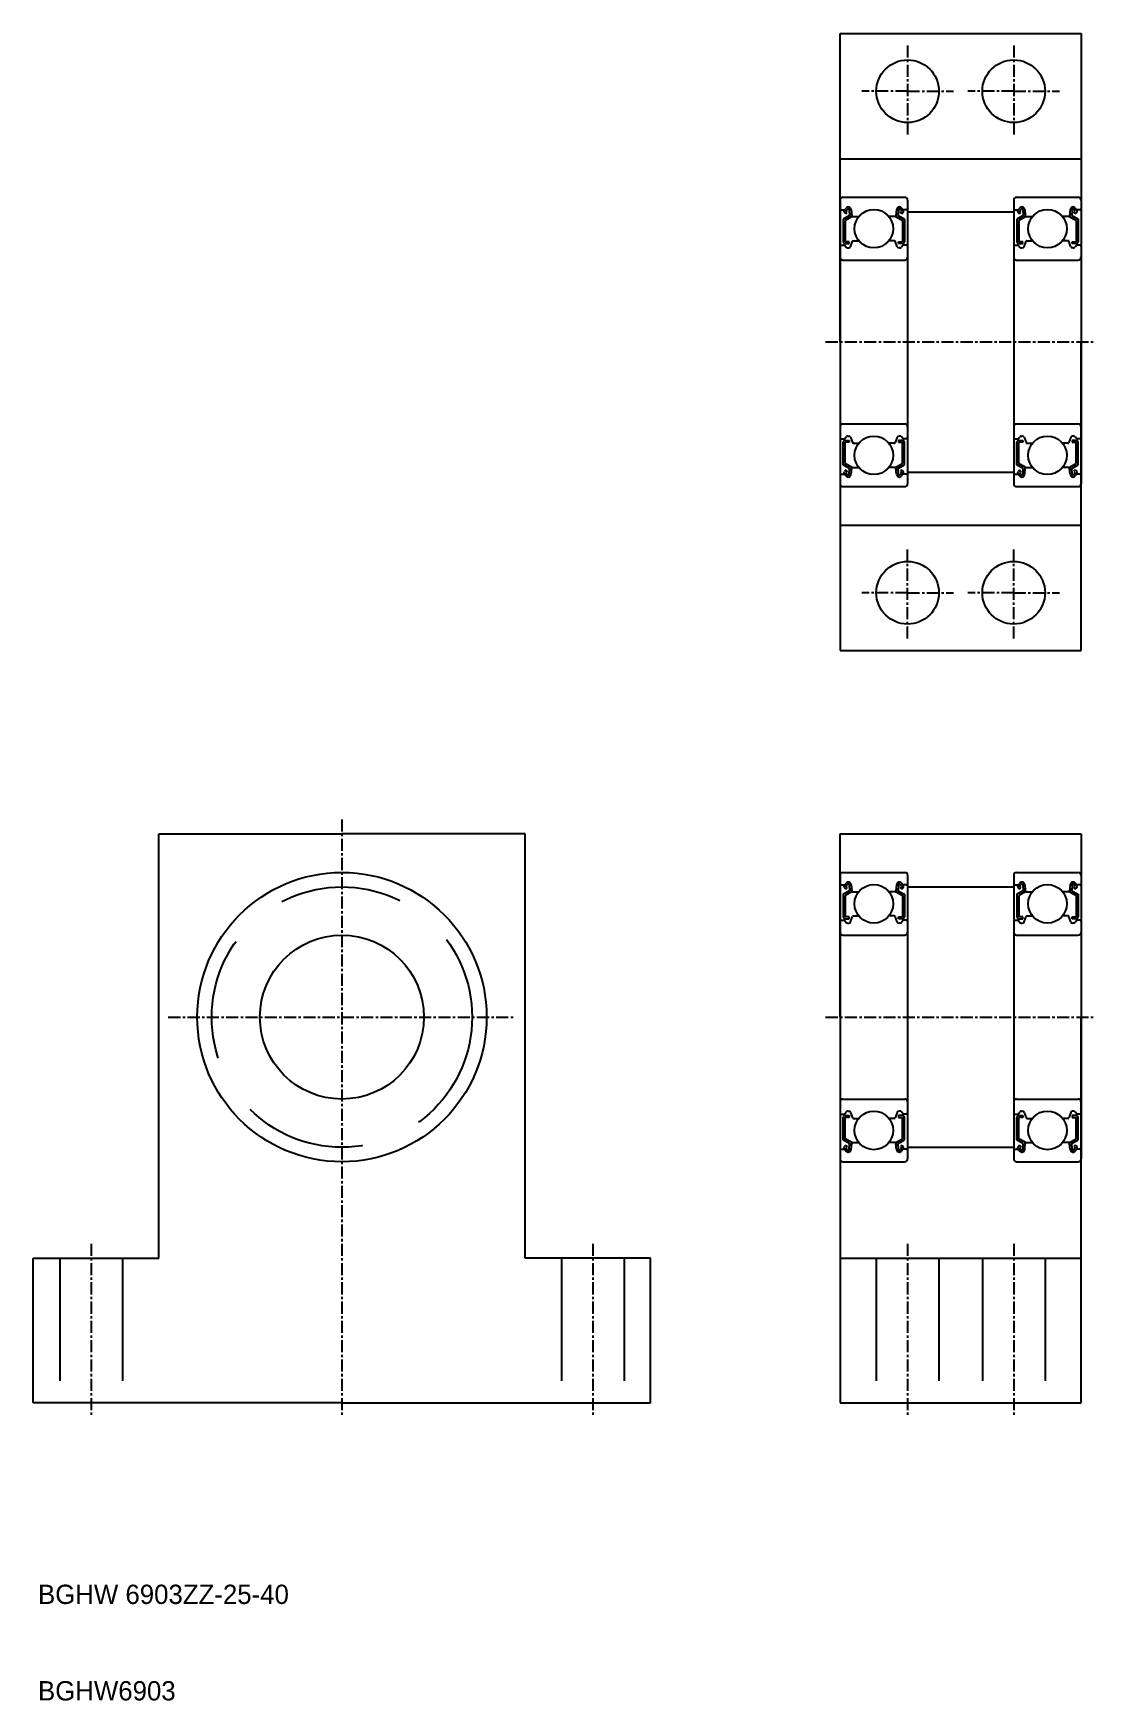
# Model space of a CAD drawing. Extents: x 156 to 266, y 57 to 230.
import ezdxf

# ---------------------------------------------------------------- set-up
doc = ezdxf.new("R2010")
doc.units = 0
doc.linetypes.add('CENTER', pattern=[2, 1.25, -0.25, 0.25, -0.25])
doc.linetypes.add('DASHED', pattern=[19.05, 12.7, -6.35])
doc.layers.get('0').update_dxf_attribs({"linetype": 'CONTINUOUS'})
doc.layers.add('CENTER', color=1, linetype='CENTER')

msp = doc.modelspace()

# ---------------------------------------------------------------- linework, layer by layer
for p, q in [((239.93, 197.66), (239.93, 229.66)), ((239.93, 229.66), (264.93, 229.66)), ((264.93, 229.66), (264.93, 197.66)), ((239.93, 216.66), (264.93, 216.66)), ((240.23, 212.66), (246.63, 212.66)), ((258.23, 212.66), (264.63, 212.66)), ((239.93, 212.36), (239.93, 182.96)), ((240.03, 211.36), (240.39, 211.36)), ((240.38, 211.35), (240.55, 211.55)), ((240.53, 210.94), (240.39, 211.08)), ((240.53, 211.22), (240.7, 211.42)), ((240.67, 211.08), (240.53, 211.22)), ((240.53, 210.94), (240.67, 211.08)), ((240.88, 211.36), (240.91, 210.76)), ((241.08, 211.39), (241.13, 210.75)), ((241.11, 211.01), (241.11, 210.65)), ((245.78, 211.39), (245.72, 210.75)), ((245.75, 211.01), (245.75, 210.65)), ((245.98, 211.36), (245.95, 210.76)), ((246.32, 211.22), (246.15, 211.42)), ((246.18, 211.08), (246.32, 211.22)), ((246.32, 210.94), (246.18, 211.08)), ((246.48, 211.35), (246.31, 211.55)), ((246.32, 210.94), (246.47, 211.08)), ((246.83, 211.36), (246.47, 211.36)), ((246.93, 212.36), (246.93, 182.96)), ((257.93, 212.36), (257.93, 182.96)), ((258.03, 211.36), (258.39, 211.36)), ((258.38, 211.35), (258.55, 211.55)), ((258.53, 210.94), (258.39, 211.08)), ((258.53, 211.22), (258.7, 211.42)), ((258.67, 211.08), (258.53, 211.22)), ((258.53, 210.94), (258.67, 211.08)), ((258.88, 211.36), (258.91, 210.76)), ((259.08, 211.39), (259.13, 210.75)), ((259.11, 211.01), (259.11, 210.65)), ((263.78, 211.39), (263.72, 210.75)), ((263.75, 211.01), (263.75, 210.65)), ((263.98, 211.36), (263.95, 210.76)), ((264.32, 211.22), (264.15, 211.42)), ((264.18, 211.08), (264.32, 211.22)), ((264.32, 210.94), (264.18, 211.08)), ((264.48, 211.35), (264.31, 211.55)), ((264.32, 210.94), (264.47, 211.08)), ((264.83, 211.36), (264.47, 211.36)), ((264.93, 212.36), (264.93, 182.96)), ((240.91, 210.76), (240.26, 210.39)), ((240.26, 210.39), (240.26, 208.06)), ((241.11, 210.65), (240.46, 210.27)), ((240.46, 210.27), (240.46, 208.06)), ((241.23, 210.66), (241.87, 210.66)), ((245.62, 210.66), (244.99, 210.66)), ((245.75, 210.65), (246.4, 210.27)), ((245.95, 210.76), (246.6, 210.39)), ((246.4, 210.27), (246.4, 208.06)), ((246.6, 210.39), (246.6, 208.06)), ((258.91, 210.76), (258.26, 210.39)), ((258.26, 210.39), (258.26, 208.06)), ((259.11, 210.65), (258.46, 210.27)), ((258.46, 210.27), (258.46, 208.06)), ((259.23, 210.66), (259.87, 210.66)), ((263.62, 210.66), (262.99, 210.66)), ((263.75, 210.65), (264.4, 210.27)), ((263.95, 210.76), (264.6, 210.39)), ((264.4, 210.27), (264.4, 208.06)), ((264.6, 210.39), (264.6, 208.06)), ((240.03, 207.71), (240.38, 207.71)), ((240.38, 207.71), (240.57, 207.48)), ((240.86, 208.06), (240.46, 208.06)), ((240.46, 207.86), (240.86, 207.86)), ((240.86, 207.86), (240.86, 208.06)), ((241.01, 207.54), (241.21, 208.1)), ((241.3, 208.16), (241.87, 208.16)), ((245.55, 208.16), (244.99, 208.16)), ((245.85, 207.54), (245.65, 208.1)), ((246, 207.86), (246, 208.06)), ((246, 208.06), (246.4, 208.06)), ((246.4, 207.86), (246, 207.86)), ((246.48, 207.71), (246.29, 207.48)), ((246.83, 207.71), (246.48, 207.71)), ((258.03, 207.71), (258.38, 207.71)), ((258.38, 207.71), (258.57, 207.48)), ((258.86, 208.06), (258.46, 208.06)), ((258.46, 207.86), (258.86, 207.86)), ((258.86, 207.86), (258.86, 208.06)), ((259.01, 207.54), (259.21, 208.1)), ((259.3, 208.16), (259.87, 208.16)), ((263.55, 208.16), (262.99, 208.16)), ((263.85, 207.54), (263.65, 208.1)), ((264, 207.86), (264, 208.06)), ((264, 208.06), (264.4, 208.06)), ((264.4, 207.86), (264, 207.86)), ((264.48, 207.71), (264.29, 207.48)), ((264.83, 207.71), (264.48, 207.71)), ((240.23, 206.16), (246.63, 206.16)), ((240.72, 207.41), (240.82, 207.41)), ((246.13, 207.41), (246.04, 207.41)), ((258.23, 206.16), (264.63, 206.16)), ((258.72, 207.41), (258.82, 207.41)), ((264.13, 207.41), (264.04, 207.41)), ((239.93, 197.66), (239.93, 165.66)), ((264.93, 165.66), (264.93, 197.66)), ((240.23, 189.16), (246.63, 189.16)), ((258.23, 189.16), (264.63, 189.16)), ((240.03, 187.61), (240.38, 187.61)), ((240.26, 184.94), (240.26, 187.26)), ((240.38, 187.61), (240.57, 187.84)), ((240.46, 187.46), (240.86, 187.46)), ((240.46, 185.05), (240.46, 187.26)), ((240.86, 187.26), (240.46, 187.26)), ((240.72, 187.91), (240.82, 187.91)), ((240.86, 187.46), (240.86, 187.26)), ((241.01, 187.78), (241.21, 187.23)), ((241.3, 187.16), (241.87, 187.16)), ((245.55, 187.16), (244.99, 187.16)), ((245.85, 187.78), (245.65, 187.23)), ((246, 187.46), (246, 187.26)), ((246.4, 187.46), (246, 187.46)), ((246, 187.26), (246.4, 187.26)), ((246.13, 187.91), (246.04, 187.91)), ((246.48, 187.61), (246.29, 187.84)), ((246.4, 185.05), (246.4, 187.26)), ((246.83, 187.61), (246.48, 187.61)), ((246.6, 184.94), (246.6, 187.26)), ((258.03, 187.61), (258.38, 187.61)), ((258.26, 184.94), (258.26, 187.26)), ((258.38, 187.61), (258.57, 187.84)), ((258.46, 187.46), (258.86, 187.46)), ((258.46, 185.05), (258.46, 187.26)), ((258.86, 187.26), (258.46, 187.26)), ((258.72, 187.91), (258.82, 187.91)), ((258.86, 187.46), (258.86, 187.26)), ((259.01, 187.78), (259.21, 187.23)), ((259.3, 187.16), (259.87, 187.16)), ((263.55, 187.16), (262.99, 187.16)), ((263.85, 187.78), (263.65, 187.23)), ((264, 187.46), (264, 187.26)), ((264.4, 187.46), (264, 187.46)), ((264, 187.26), (264.4, 187.26)), ((264.13, 187.91), (264.04, 187.91)), ((264.48, 187.61), (264.29, 187.84)), ((264.4, 185.05), (264.4, 187.26)), ((264.83, 187.61), (264.48, 187.61)), ((264.6, 184.94), (264.6, 187.26)), ((241.11, 184.68), (240.46, 185.05)), ((245.75, 184.68), (246.4, 185.05)), ((259.11, 184.68), (258.46, 185.05)), ((263.75, 184.68), (264.4, 185.05)), ((240.03, 183.96), (240.39, 183.96)), ((240.91, 184.56), (240.26, 184.94)), ((240.38, 183.98), (240.55, 183.77)), ((240.53, 184.39), (240.39, 184.25)), ((240.53, 184.39), (240.67, 184.24)), ((240.67, 184.24), (240.53, 184.1)), ((240.53, 184.1), (240.7, 183.9)), ((240.88, 183.96), (240.91, 184.56)), ((241.08, 183.94), (241.13, 184.57)), ((241.11, 184.32), (241.11, 184.68)), ((241.23, 184.66), (241.87, 184.66)), ((241.39, 184.66), (241.39, 184.66)), ((241.55, 184.66), (241.55, 184.66)), ((245.62, 184.66), (244.99, 184.66)), ((245.78, 183.94), (245.72, 184.57)), ((245.75, 184.32), (245.75, 184.68)), ((245.95, 184.56), (246.6, 184.94)), ((245.98, 183.96), (245.95, 184.56)), ((246.32, 184.1), (246.15, 183.9)), ((246.32, 184.39), (246.18, 184.24)), ((246.18, 184.24), (246.32, 184.1)), ((246.48, 183.98), (246.31, 183.77)), ((246.32, 184.39), (246.47, 184.25)), ((246.83, 183.96), (246.47, 183.96)), ((258.03, 183.96), (258.39, 183.96)), ((258.91, 184.56), (258.26, 184.94)), ((258.38, 183.98), (258.55, 183.77)), ((258.53, 184.39), (258.39, 184.25)), ((258.53, 184.39), (258.67, 184.24)), ((258.67, 184.24), (258.53, 184.1)), ((258.53, 184.1), (258.7, 183.9)), ((258.88, 183.96), (258.91, 184.56)), ((259.08, 183.94), (259.13, 184.57)), ((259.11, 184.32), (259.11, 184.68)), ((259.23, 184.66), (259.87, 184.66)), ((259.39, 184.66), (259.39, 184.66)), ((259.55, 184.66), (259.55, 184.66)), ((263.62, 184.66), (262.99, 184.66)), ((263.78, 183.94), (263.72, 184.57)), ((263.75, 184.32), (263.75, 184.68)), ((263.95, 184.56), (264.6, 184.94)), ((263.98, 183.96), (263.95, 184.56)), ((264.32, 184.1), (264.15, 183.9)), ((264.32, 184.39), (264.18, 184.24)), ((264.18, 184.24), (264.32, 184.1)), ((264.48, 183.98), (264.31, 183.77)), ((264.32, 184.39), (264.47, 184.25)), ((264.83, 183.96), (264.47, 183.96)), ((240.23, 182.66), (246.63, 182.66)), ((258.23, 182.66), (264.63, 182.66)), ((239.93, 178.66), (264.93, 178.66)), ((239.93, 165.66), (264.93, 165.66)), ((169.28, 102.66), (169.28, 146.66)), ((169.28, 146.66), (188.28, 146.66)), ((207.28, 146.66), (188.28, 146.66)), ((207.28, 102.66), (207.28, 146.66)), ((239.93, 127.66), (239.93, 146.66)), ((239.93, 146.66), (264.93, 146.66)), ((264.93, 146.66), (264.93, 127.66)), ((239.93, 142.36), (239.93, 112.96)), ((240.23, 142.66), (246.63, 142.66)), ((246.93, 142.36), (246.93, 112.96)), ((257.93, 142.36), (257.93, 112.96)), ((258.23, 142.66), (264.63, 142.66)), ((264.93, 142.36), (264.93, 112.96)), ((240.03, 141.36), (240.39, 141.36)), ((240.91, 140.76), (240.26, 140.39)), ((240.26, 140.39), (240.26, 138.06)), ((240.38, 141.35), (240.55, 141.55)), ((240.53, 140.94), (240.39, 141.08)), ((241.11, 140.65), (240.46, 140.27)), ((240.46, 140.27), (240.46, 138.06)), ((240.53, 141.22), (240.7, 141.42)), ((240.67, 141.08), (240.53, 141.22)), ((240.53, 140.94), (240.67, 141.08)), ((240.88, 141.36), (240.91, 140.76)), ((241.08, 141.39), (241.13, 140.75)), ((241.11, 141.01), (241.11, 140.65)), ((241.23, 140.66), (241.87, 140.66)), ((245.62, 140.66), (244.99, 140.66)), ((245.78, 141.39), (245.72, 140.75)), ((245.75, 141.01), (245.75, 140.65)), ((245.75, 140.65), (246.4, 140.27)), ((245.98, 141.36), (245.95, 140.76)), ((245.95, 140.76), (246.6, 140.39)), ((246.32, 141.22), (246.15, 141.42)), ((246.18, 141.08), (246.32, 141.22)), ((246.32, 140.94), (246.18, 141.08)), ((246.48, 141.35), (246.31, 141.55)), ((246.32, 140.94), (246.47, 141.08)), ((246.4, 140.27), (246.4, 138.06)), ((246.83, 141.36), (246.47, 141.36)), ((246.6, 140.39), (246.6, 138.06)), ((258.03, 141.36), (258.39, 141.36)), ((258.91, 140.76), (258.26, 140.39)), ((258.26, 140.39), (258.26, 138.06)), ((258.38, 141.35), (258.55, 141.55)), ((258.53, 140.94), (258.39, 141.08)), ((259.11, 140.65), (258.46, 140.27)), ((258.46, 140.27), (258.46, 138.06)), ((258.53, 141.22), (258.7, 141.42)), ((258.67, 141.08), (258.53, 141.22)), ((258.53, 140.94), (258.67, 141.08)), ((258.88, 141.36), (258.91, 140.76)), ((259.08, 141.39), (259.13, 140.75)), ((259.11, 141.01), (259.11, 140.65)), ((259.23, 140.66), (259.87, 140.66)), ((263.62, 140.66), (262.99, 140.66)), ((263.78, 141.39), (263.72, 140.75)), ((263.75, 141.01), (263.75, 140.65)), ((263.75, 140.65), (264.4, 140.27)), ((263.98, 141.36), (263.95, 140.76)), ((263.95, 140.76), (264.6, 140.39)), ((264.32, 141.22), (264.15, 141.42)), ((264.18, 141.08), (264.32, 141.22)), ((264.32, 140.94), (264.18, 141.08)), ((264.48, 141.35), (264.31, 141.55)), ((264.32, 140.94), (264.47, 141.08)), ((264.4, 140.27), (264.4, 138.06)), ((264.83, 141.36), (264.47, 141.36)), ((264.6, 140.39), (264.6, 138.06)), ((240.03, 137.71), (240.38, 137.71)), ((240.38, 137.71), (240.57, 137.48)), ((240.86, 138.06), (240.46, 138.06)), ((240.46, 137.86), (240.86, 137.86)), ((240.72, 137.41), (240.82, 137.41)), ((240.86, 137.86), (240.86, 138.06)), ((241.01, 137.54), (241.21, 138.1)), ((241.3, 138.16), (241.87, 138.16)), ((245.55, 138.16), (244.99, 138.16)), ((245.85, 137.54), (245.65, 138.1)), ((246, 137.86), (246, 138.06)), ((246, 138.06), (246.4, 138.06)), ((246.4, 137.86), (246, 137.86)), ((246.13, 137.41), (246.04, 137.41)), ((246.48, 137.71), (246.29, 137.48)), ((246.83, 137.71), (246.48, 137.71)), ((258.03, 137.71), (258.38, 137.71)), ((258.38, 137.71), (258.57, 137.48)), ((258.86, 138.06), (258.46, 138.06)), ((258.46, 137.86), (258.86, 137.86)), ((258.72, 137.41), (258.82, 137.41)), ((258.86, 137.86), (258.86, 138.06)), ((259.01, 137.54), (259.21, 138.1)), ((259.3, 138.16), (259.87, 138.16)), ((263.55, 138.16), (262.99, 138.16)), ((263.85, 137.54), (263.65, 138.1)), ((264, 138.06), (264.4, 138.06)), ((264, 137.86), (264, 138.06)), ((264.4, 137.86), (264, 137.86)), ((264.13, 137.41), (264.04, 137.41)), ((264.48, 137.71), (264.29, 137.48)), ((264.83, 137.71), (264.48, 137.71)), ((240.23, 136.16), (246.63, 136.16)), ((258.23, 136.16), (264.63, 136.16)), ((239.93, 127.66), (239.93, 87.66)), ((264.93, 87.66), (264.93, 127.66)), ((240.03, 117.61), (240.38, 117.61)), ((240.23, 119.16), (246.63, 119.16)), ((240.38, 117.61), (240.57, 117.84)), ((240.72, 117.91), (240.82, 117.91)), ((241.01, 117.78), (241.21, 117.23)), ((245.85, 117.78), (245.65, 117.23)), ((246.13, 117.91), (246.04, 117.91)), ((246.48, 117.61), (246.29, 117.84)), ((246.83, 117.61), (246.48, 117.61)), ((258.03, 117.61), (258.38, 117.61)), ((258.23, 119.16), (264.63, 119.16)), ((258.38, 117.61), (258.57, 117.84)), ((258.72, 117.91), (258.82, 117.91)), ((259.01, 117.78), (259.21, 117.23)), ((263.85, 117.78), (263.65, 117.23)), ((264.13, 117.91), (264.04, 117.91)), ((264.48, 117.61), (264.29, 117.84)), ((264.83, 117.61), (264.48, 117.61)), ((240.26, 114.94), (240.26, 117.26)), ((240.46, 117.46), (240.86, 117.46)), ((240.46, 115.05), (240.46, 117.26)), ((240.86, 117.26), (240.46, 117.26)), ((240.86, 117.46), (240.86, 117.26)), ((241.3, 117.16), (241.87, 117.16)), ((245.55, 117.16), (244.99, 117.16)), ((246, 117.46), (246, 117.26)), ((246.4, 117.46), (246, 117.46)), ((246, 117.26), (246.4, 117.26)), ((246.4, 115.05), (246.4, 117.26)), ((246.6, 114.94), (246.6, 117.26)), ((258.26, 114.94), (258.26, 117.26)), ((258.46, 117.46), (258.86, 117.46)), ((258.46, 115.05), (258.46, 117.26)), ((258.86, 117.26), (258.46, 117.26)), ((258.86, 117.46), (258.86, 117.26)), ((259.3, 117.16), (259.87, 117.16)), ((263.55, 117.16), (262.99, 117.16)), ((264.4, 117.46), (264, 117.46)), ((264, 117.46), (264, 117.26)), ((264, 117.26), (264.4, 117.26)), ((264.4, 115.05), (264.4, 117.26)), ((264.6, 114.94), (264.6, 117.26)), ((240.91, 114.56), (240.26, 114.94)), ((240.53, 114.39), (240.39, 114.25)), ((241.11, 114.68), (240.46, 115.05)), ((240.53, 114.39), (240.67, 114.24)), ((240.67, 114.24), (240.53, 114.1)), ((240.53, 114.1), (240.7, 113.9)), ((240.88, 113.96), (240.91, 114.56)), ((241.08, 113.94), (241.13, 114.57)), ((241.11, 114.32), (241.11, 114.68)), ((241.23, 114.66), (241.87, 114.66)), ((241.39, 114.66), (241.39, 114.66)), ((241.55, 114.66), (241.55, 114.66)), ((245.62, 114.66), (244.99, 114.66)), ((245.78, 113.94), (245.72, 114.57)), ((245.75, 114.68), (246.4, 115.05)), ((245.75, 114.32), (245.75, 114.68)), ((245.95, 114.56), (246.6, 114.94)), ((245.98, 113.96), (245.95, 114.56)), ((246.32, 114.1), (246.15, 113.9)), ((246.32, 114.39), (246.18, 114.24)), ((246.18, 114.24), (246.32, 114.1)), ((246.32, 114.39), (246.47, 114.25)), ((258.91, 114.56), (258.26, 114.94)), ((258.53, 114.39), (258.39, 114.25)), ((259.11, 114.68), (258.46, 115.05)), ((258.53, 114.39), (258.67, 114.24)), ((258.67, 114.24), (258.53, 114.1)), ((258.53, 114.1), (258.7, 113.9)), ((258.88, 113.96), (258.91, 114.56)), ((259.08, 113.94), (259.13, 114.57)), ((259.11, 114.32), (259.11, 114.68)), ((259.23, 114.66), (259.87, 114.66)), ((259.39, 114.66), (259.39, 114.66)), ((259.55, 114.66), (259.55, 114.66)), ((263.62, 114.66), (262.99, 114.66)), ((263.78, 113.94), (263.72, 114.57)), ((263.75, 114.68), (264.4, 115.05)), ((263.75, 114.32), (263.75, 114.68)), ((263.95, 114.56), (264.6, 114.94)), ((263.98, 113.96), (263.95, 114.56)), ((264.32, 114.1), (264.15, 113.9)), ((264.32, 114.39), (264.18, 114.24)), ((264.18, 114.24), (264.32, 114.1)), ((264.32, 114.39), (264.47, 114.25)), ((240.03, 113.96), (240.39, 113.96)), ((240.23, 112.66), (246.63, 112.66)), ((240.38, 113.98), (240.55, 113.77)), ((246.48, 113.98), (246.31, 113.77)), ((246.83, 113.96), (246.47, 113.96)), ((258.03, 113.96), (258.39, 113.96)), ((258.23, 112.66), (264.63, 112.66)), ((258.38, 113.98), (258.55, 113.77)), ((264.48, 113.98), (264.31, 113.77)), ((264.83, 113.96), (264.47, 113.96)), ((156.28, 102.66), (169.28, 102.66)), ((156.28, 87.66), (156.28, 102.66)), ((220.28, 102.66), (207.28, 102.66)), ((220.28, 87.66), (220.28, 102.66)), ((239.93, 102.66), (264.93, 102.66)), ((188.28, 87.66), (156.28, 87.66)), ((188.28, 87.66), (220.28, 87.66)), ((239.93, 87.66), (264.93, 87.66))]:
    msp.add_line(p, q)
at = {"color": 7, "linetype": 'CONTINUOUS'}
for p, q in [((246.93, 211.16), (257.93, 211.16)), ((246.93, 184.16), (257.93, 184.16)), ((246.93, 141.16), (257.93, 141.16)), ((246.93, 114.16), (257.93, 114.16))]:
    msp.add_line(p, q, dxfattribs=at)
at = {"color": 3, "linetype": 'DASHED'}
for p, q in [((159.03, 102.66), (159.03, 87.66)), ((165.53, 102.66), (165.53, 87.66)), ((211.03, 102.66), (211.03, 87.66)), ((217.53, 102.66), (217.53, 87.66)), ((243.68, 102.66), (243.68, 87.66)), ((250.18, 102.66), (250.18, 87.66)), ((254.68, 102.66), (254.68, 87.66)), ((261.18, 102.66), (261.18, 87.66))]:
    msp.add_line(p, q, dxfattribs=at)
for centre, radius in [((246.93, 223.66), 3.25), ((257.93, 223.66), 3.25), ((243.43, 209.41), 2), ((261.43, 209.41), 2), ((243.43, 185.91), 2), ((261.43, 185.91), 2), ((246.93, 171.66), 3.25), ((257.93, 171.66), 3.25), ((188.28, 127.66), 15), ((243.43, 139.41), 2), ((261.43, 139.41), 2), ((188.28, 127.66), 8.5), ((243.43, 115.91), 2), ((261.43, 115.91), 2)]:
    msp.add_circle(centre, radius)
msp.add_circle((188.28, 127.66), 13.5, dxfattribs=at)
for centre, radius, start, end in [((240.23, 212.36), 0.3, 90, 180), ((246.63, 212.36), 0.3, 0, 90), ((258.23, 212.36), 0.3, 90, 180), ((264.63, 212.36), 0.3, 0, 90), ((240.03, 211.46), 0.1, 180, 270), ((240.53, 211.22), 0.2, 140.1381, 225), ((240.78, 211.36), 0.3, 4.9347, 140.1381), ((240.78, 211.36), 0.1, 3.1015, 139.9514), ((246.08, 211.36), 0.3, 39.8619, 175.0653), ((246.08, 211.36), 0.1, 40.0486, 176.8985), ((246.32, 211.22), 0.2, 315, 39.8619), ((246.83, 211.46), 0.1, 270, 0), ((258.03, 211.46), 0.1, 180, 270), ((258.53, 211.22), 0.2, 140.1381, 225), ((258.78, 211.36), 0.3, 4.9347, 140.1381), ((258.78, 211.36), 0.1, 3.1015, 139.9514), ((264.08, 211.36), 0.3, 39.8619, 175.0653), ((264.08, 211.36), 0.1, 40.0486, 176.8985), ((264.32, 211.22), 0.2, 315, 39.8619), ((264.83, 211.46), 0.1, 270, 0), ((241.23, 210.76), 0.1, 184.9347, 269.9991), ((245.62, 210.76), 0.1, 270.0009, 355.0653), ((259.23, 210.76), 0.1, 184.9347, 269.9991), ((263.62, 210.76), 0.1, 270.0009, 355.0653), ((240.03, 207.61), 0.1, 90, 180), ((240.46, 208.06), 0.2, 180, 270), ((240.72, 207.61), 0.2, 219.9774, 270), ((240.82, 207.61), 0.2, 270, 339.9912), ((241.3, 208.06), 0.1, 90, 159.9912), ((245.55, 208.06), 0.1, 20.0088, 90), ((246.04, 207.61), 0.2, 200.0088, 270), ((246.13, 207.61), 0.2, 270, 320.0226), ((246.4, 208.06), 0.2, 270, 0), ((246.83, 207.61), 0.1, 0, 90), ((258.03, 207.61), 0.1, 90, 180), ((258.46, 208.06), 0.2, 180, 270), ((258.72, 207.61), 0.2, 219.9774, 270), ((258.82, 207.61), 0.2, 270, 339.9912), ((259.3, 208.06), 0.1, 90, 159.9912), ((263.55, 208.06), 0.1, 20.0088, 90), ((264.04, 207.61), 0.2, 200.0088, 270), ((264.13, 207.61), 0.2, 270, 320.0226), ((264.4, 208.06), 0.2, 270, 0), ((264.83, 207.61), 0.1, 0, 90), ((240.23, 206.46), 0.3, 180, 270), ((246.63, 206.46), 0.3, 270, 0), ((258.23, 206.46), 0.3, 180, 270), ((264.63, 206.46), 0.3, 270, 0), ((240.23, 188.86), 0.3, 90, 180), ((246.63, 188.86), 0.3, 0, 90), ((258.23, 188.86), 0.3, 90, 180), ((264.63, 188.86), 0.3, 0, 90), ((240.03, 187.71), 0.1, 180, 270), ((240.46, 187.26), 0.2, 90, 180), ((240.72, 187.71), 0.2, 90, 140.0226), ((240.82, 187.71), 0.2, 20.0088, 90), ((241.3, 187.26), 0.1, 200.0088, 270), ((245.55, 187.26), 0.1, 270, 339.9912), ((246.04, 187.71), 0.2, 90, 159.9912), ((246.13, 187.71), 0.2, 39.9774, 90), ((246.4, 187.26), 0.2, 0, 90), ((246.83, 187.71), 0.1, 270, 0), ((258.03, 187.71), 0.1, 180, 270), ((258.46, 187.26), 0.2, 90, 180), ((258.72, 187.71), 0.2, 90, 140.0226), ((258.82, 187.71), 0.2, 20.0088, 90), ((259.3, 187.26), 0.1, 200.0088, 270), ((263.55, 187.26), 0.1, 270, 339.9912), ((264.04, 187.71), 0.2, 90, 159.9912), ((264.13, 187.71), 0.2, 39.9774, 90), ((264.4, 187.26), 0.2, 0, 90), ((264.83, 187.71), 0.1, 270, 0), ((240.03, 183.86), 0.1, 90, 180), ((240.53, 184.1), 0.2, 135, 219.8619), ((240.78, 183.96), 0.3, 219.8619, 355.0653), ((240.78, 183.97), 0.1, 220.0486, 356.8985), ((241.23, 184.56), 0.1, 90.0009, 175.0653), ((245.62, 184.56), 0.1, 4.9347, 89.9991), ((246.08, 183.96), 0.3, 184.9347, 320.1381), ((246.08, 183.97), 0.1, 183.1015, 319.9514), ((246.32, 184.1), 0.2, 320.1381, 45), ((246.83, 183.86), 0.1, 0, 90), ((258.03, 183.86), 0.1, 90, 180), ((258.53, 184.1), 0.2, 135, 219.8619), ((258.78, 183.96), 0.3, 219.8619, 355.0653), ((258.78, 183.97), 0.1, 220.0486, 356.8985), ((259.23, 184.56), 0.1, 90.0009, 175.0653), ((263.62, 184.56), 0.1, 4.9347, 89.9991), ((264.08, 183.96), 0.3, 184.9347, 320.1381), ((264.08, 183.97), 0.1, 183.1015, 319.9514), ((264.32, 184.1), 0.2, 320.1381, 45), ((264.83, 183.86), 0.1, 0, 90), ((240.23, 182.96), 0.3, 180, 270), ((246.63, 182.96), 0.3, 270, 0), ((258.23, 182.96), 0.3, 180, 270), ((264.63, 182.96), 0.3, 270, 0), ((240.23, 142.36), 0.3, 90, 180), ((246.63, 142.36), 0.3, 0, 90), ((258.23, 142.36), 0.3, 90, 180), ((264.63, 142.36), 0.3, 0, 90), ((240.03, 141.46), 0.1, 180, 270), ((240.53, 141.22), 0.2, 140.1381, 225), ((240.78, 141.36), 0.3, 4.9347, 140.1381), ((240.78, 141.36), 0.1, 3.1015, 139.9514), ((241.23, 140.76), 0.1, 184.9347, 269.9991), ((245.62, 140.76), 0.1, 270.0009, 355.0653), ((246.08, 141.36), 0.3, 39.8619, 175.0653), ((246.08, 141.36), 0.1, 40.0486, 176.8985), ((246.32, 141.22), 0.2, 315, 39.8619), ((246.83, 141.46), 0.1, 270, 0), ((258.03, 141.46), 0.1, 180, 270), ((258.53, 141.22), 0.2, 140.1381, 225), ((258.78, 141.36), 0.3, 4.9347, 140.1381), ((258.78, 141.36), 0.1, 3.1015, 139.9514), ((259.23, 140.76), 0.1, 184.9347, 269.9991), ((263.62, 140.76), 0.1, 270.0009, 355.0653), ((264.08, 141.36), 0.3, 39.8619, 175.0653), ((264.08, 141.36), 0.1, 40.0486, 176.8985), ((264.32, 141.22), 0.2, 315, 39.8619), ((264.83, 141.46), 0.1, 270, 0), ((240.03, 137.61), 0.1, 90, 180), ((240.46, 138.06), 0.2, 180, 270), ((240.72, 137.61), 0.2, 219.9774, 270), ((240.82, 137.61), 0.2, 270, 339.9912), ((241.3, 138.06), 0.1, 90, 159.9912), ((245.55, 138.06), 0.1, 20.0088, 90), ((246.04, 137.61), 0.2, 200.0088, 270), ((246.13, 137.61), 0.2, 270, 320.0226), ((246.4, 138.06), 0.2, 270, 0), ((246.83, 137.61), 0.1, 0, 90), ((258.03, 137.61), 0.1, 90, 180), ((258.46, 138.06), 0.2, 180, 270), ((258.72, 137.61), 0.2, 219.9774, 270), ((258.82, 137.61), 0.2, 270, 339.9912), ((259.3, 138.06), 0.1, 90, 159.9912), ((263.55, 138.06), 0.1, 20.0088, 90), ((264.04, 137.61), 0.2, 200.0088, 270), ((264.13, 137.61), 0.2, 270, 320.0226), ((264.4, 138.06), 0.2, 270, 0), ((264.83, 137.61), 0.1, 0, 90), ((240.23, 136.46), 0.3, 180, 270), ((246.63, 136.46), 0.3, 270, 0), ((258.23, 136.46), 0.3, 180, 270), ((264.63, 136.46), 0.3, 270, 0), ((240.23, 118.86), 0.3, 90, 180), ((240.03, 117.71), 0.1, 180, 270), ((240.72, 117.71), 0.2, 90, 140.0226), ((240.82, 117.71), 0.2, 20.0088, 90), ((246.04, 117.71), 0.2, 90, 159.9912), ((246.13, 117.71), 0.2, 39.9774, 90), ((246.63, 118.86), 0.3, 0, 90), ((246.83, 117.71), 0.1, 270, 0), ((258.23, 118.86), 0.3, 90, 180), ((258.03, 117.71), 0.1, 180, 270), ((258.72, 117.71), 0.2, 90, 140.0226), ((258.82, 117.71), 0.2, 20.0088, 90), ((264.04, 117.71), 0.2, 90, 159.9912), ((264.13, 117.71), 0.2, 39.9774, 90), ((264.63, 118.86), 0.3, 0, 90), ((264.83, 117.71), 0.1, 270, 0), ((240.46, 117.26), 0.2, 90, 180), ((241.3, 117.26), 0.1, 200.0088, 270), ((245.55, 117.26), 0.1, 270, 339.9912), ((246.4, 117.26), 0.2, 0, 90), ((258.46, 117.26), 0.2, 90, 180), ((259.3, 117.26), 0.1, 200.0088, 270), ((263.55, 117.26), 0.1, 270, 339.9912), ((264.4, 117.26), 0.2, 0, 90), ((240.53, 114.1), 0.2, 135, 219.8619), ((241.23, 114.56), 0.1, 90.0009, 175.0653), ((245.62, 114.56), 0.1, 4.9347, 89.9991), ((246.32, 114.1), 0.2, 320.1381, 45), ((258.53, 114.1), 0.2, 135, 219.8619), ((259.23, 114.56), 0.1, 90.0009, 175.0653), ((263.62, 114.56), 0.1, 4.9347, 89.9991), ((264.32, 114.1), 0.2, 320.1381, 45), ((240.03, 113.86), 0.1, 90, 180), ((240.23, 112.96), 0.3, 180, 270), ((240.78, 113.96), 0.3, 219.8619, 355.0653), ((240.78, 113.97), 0.1, 220.0486, 356.8985), ((246.08, 113.96), 0.3, 184.9347, 320.1381), ((246.08, 113.97), 0.1, 183.1015, 319.9514), ((246.63, 112.96), 0.3, 270, 0), ((246.83, 113.86), 0.1, 0, 90), ((258.03, 113.86), 0.1, 90, 180), ((258.23, 112.96), 0.3, 180, 270), ((258.78, 113.96), 0.3, 219.8619, 355.0653), ((258.78, 113.97), 0.1, 220.0486, 356.8985), ((264.08, 113.96), 0.3, 184.9347, 320.1381), ((264.08, 113.97), 0.1, 183.1015, 319.9514), ((264.63, 112.96), 0.3, 270, 0), ((264.83, 113.86), 0.1, 0, 90)]:
    msp.add_arc(centre, radius, start, end)
at = {"layer": 'CENTER'}
for p, q in [((246.93, 228.41), (246.93, 218.91)), ((257.93, 228.41), (257.93, 218.91)), ((246.93, 223.66), (242.18, 223.66)), ((246.93, 223.66), (251.68, 223.66)), ((257.93, 223.66), (253.18, 223.66)), ((257.93, 223.66), (262.68, 223.66)), ((238.43, 197.66), (266.43, 197.66)), ((246.93, 166.91), (246.93, 176.41)), ((257.93, 166.91), (257.93, 176.41)), ((246.93, 171.66), (242.18, 171.66)), ((246.93, 171.66), (251.68, 171.66)), ((257.93, 171.66), (253.18, 171.66)), ((257.93, 171.66), (262.68, 171.66)), ((188.28, 148.16), (188.28, 86.16)), ((170.28, 127.66), (206.28, 127.66)), ((238.43, 127.66), (266.43, 127.66)), ((162.28, 104.16), (162.28, 86.16)), ((214.28, 104.16), (214.28, 86.16)), ((246.93, 104.16), (246.93, 86.16)), ((257.93, 104.16), (257.93, 86.16))]:
    msp.add_line(p, q, dxfattribs=at)

# ---------------------------------------------------------------- texts
for s, p in [('BGHW 6903ZZ-25-40', (156.77, 66.81)), ('BGHW6903', (156.77, 56.81))]:
    msp.add_text(s, height=2).set_placement(p)

doc.saveas('drawing.dxf')
